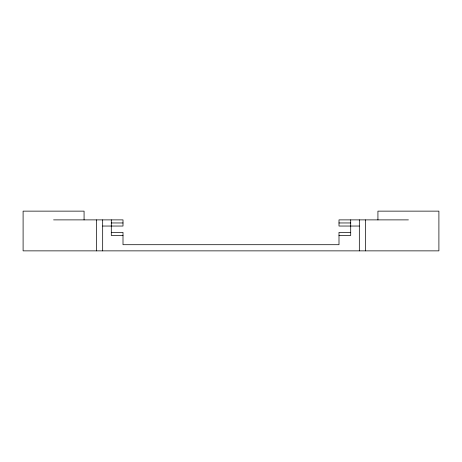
<?xml version="1.0" encoding="UTF-8"?>
<svg xmlns="http://www.w3.org/2000/svg" width="462" height="462" viewBox="0 0 462 462"><rect width="100%" height="100%" fill="white"/><g stroke="black" fill="none" stroke-linecap="round" stroke-linejoin="round"><path stroke-width="0.69" d="M53.586 219.883L123.002 219.883L123.002 226.039L102.674 226.039M408.414 219.883L338.998 219.883L338.998 226.039L359.326 226.039M111.296 222.961L123.002 222.961M338.998 222.961L350.704 222.961M111.296 232.386L123.002 232.386L123.002 244.704L338.998 244.704L338.998 232.386L350.704 232.386M123.002 235.464L111.296 235.464L111.296 219.883M338.998 235.464L350.704 235.464L350.704 219.883M377.928 219.883L377.928 211.134L438.9 211.134L438.9 250.866L23.1 250.866L23.1 211.134L84.072 211.134L84.072 219.883M365.482 219.883L365.482 250.866M359.326 219.883L359.326 250.866M102.674 219.883L102.674 250.866M96.518 219.883L96.518 250.866"/></g></svg>
